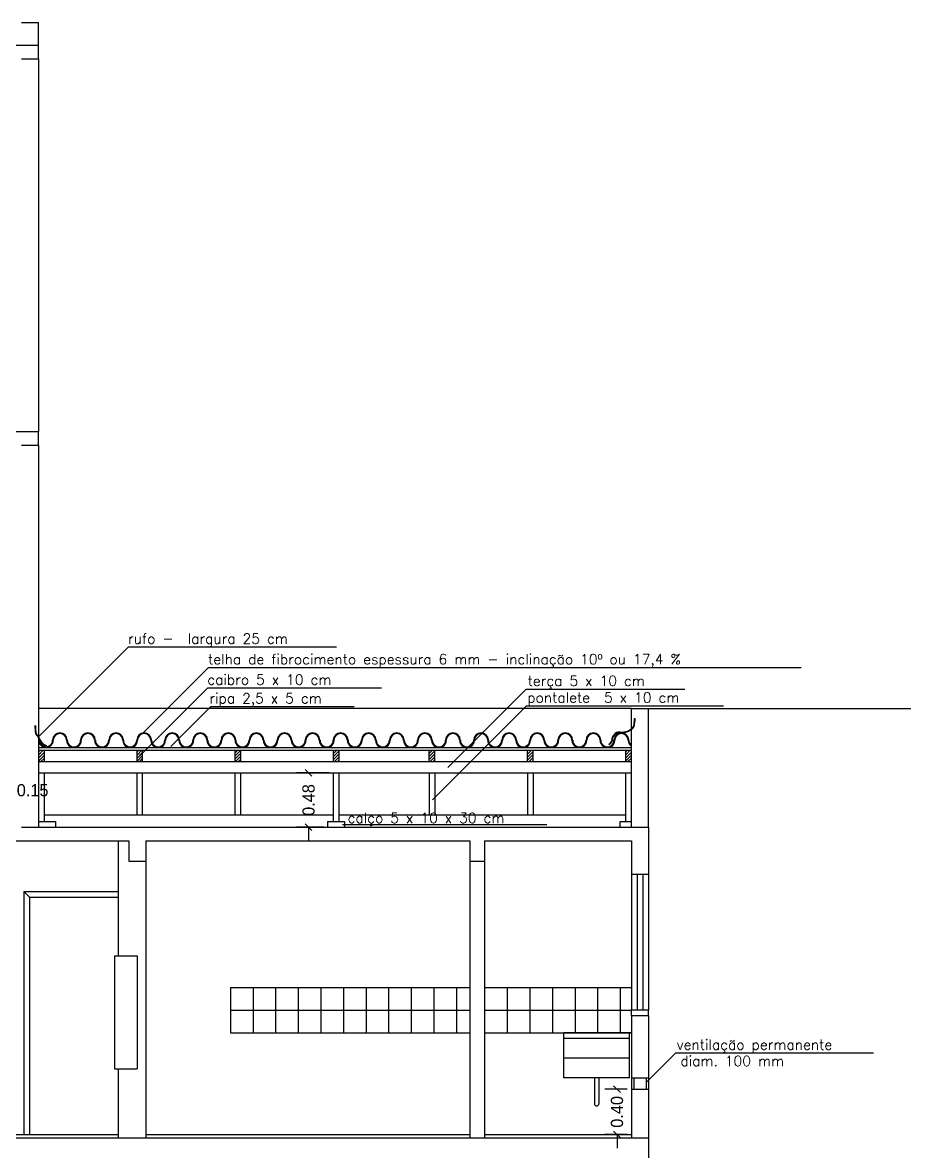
# Model space of a CAD drawing. Extents: x -9 to 119, y 33 to 95.
# Drawn here: x 11.98 to 19.79, y 44.57 to 54.56 of the extents above; entities that cross this region are included whole.
import ezdxf

# ---------------------------------------------------------------- set-up
doc = ezdxf.new("R2010")
doc.units = 0
doc.header["$LTSCALE"] = 8
doc.layers.get('0').update_dxf_attribs({"linetype": 'CONTINUOUS'})
doc.layers.get('DEFPOINTS').update_dxf_attribs({"linetype": 'CONTINUOUS'})
for name, color, linetype in [('CONCRETO', 5, 'CONTINUOUS'), ('COTA', 244, 'CONTINUOUS'), ('ESQUADRIAS', 244, 'CONTINUOUS'), ('PAREDE', 7, 'CONTINUOUS'), ('PAREDES', 7, 'CONTINUOUS'), ('PISO', 30, 'CONTINUOUS'), ('TELHADO', 30, 'CONTINUOUS'), ('TERRENOEMCORTE', 244, 'CONTINUOUS'), ('TEXTO', 1, 'CONTINUOUS')]:
    doc.layers.add(name, color=color, linetype=linetype)
doc.styles.add('ROMANC', font='ROMANC.SHX')
doc.dimstyles.get("Standard").update_dxf_attribs({"dimtxt": 0.18, "dimasz": 0.18, "dimexe": 0.18, "dimexo": 0.0625, "dimgap": 0.09, "dimtad": 0, "dimtih": 1, "dimtoh": 1, "dimzin": 0, "dimtxsty": 'STANDARD', "dimcen": 0.09, "dimclrt": 30, "dimazin": 3, "dimtfac": 1, "dimtdec": 4, "dimtofl": 0, "dimtmove": 0, "dimatfit": 3, "dimtolj": 1, "dimtzin": 0})

# ---------------------------------------------------------------- blocks, each defined once
blk = doc.blocks.new('_OBLIQUE')
at = {"color": 0, "linetype": 'BYBLOCK'}
blk.add_line((-0.5, -0.5), (0.5, 0.5), dxfattribs=at)
blk = doc.blocks.new('*D60')
at = {"color": 0, "linetype": 'BYBLOCK', "ltscale": 0.2}
for p, q in [((59.0854, 48.7441), (59.0854, 49.1406)), ((59.2404, 48.7441), (59.2404, 49.1406)), ((59.0854, 49.0326), (59.2404, 49.0326)), ((59.2404, 49.0326), (59.3004, 49.0326))]:
    blk.add_line(p, q, dxfattribs=at)
at = {"layer": 'DEFPOINTS', "color": 0, "linetype": 'BYBLOCK', "ltscale": 0.2}
for p in [(59.2404, 49.0326), (59.0854, 48.7066), (59.2404, 48.7066)]:
    blk.add_point(p, dxfattribs=at)
at = {"color": 0, "linetype": 'BYBLOCK', "ltscale": 0.2, "xscale": 0.06, "yscale": 0.06, "zscale": 0.06, "rotation": 180}
blk.add_blockref('_OBLIQUE', (59.0854, 49.0326), dxfattribs=at)
at = {"color": 0, "linetype": 'BYBLOCK', "ltscale": 0.2, "xscale": 0.06, "yscale": 0.06, "zscale": 0.06}
blk.add_blockref('_OBLIQUE', (59.2404, 49.0326), dxfattribs=at)
at = {"color": 30, "linetype": 'BYBLOCK', "ltscale": 0.2, "insert": (59.4894, 49.0326), "char_height": 0.108, "attachment_point": 5}
blk.add_mtext('\\A1;0.15', dxfattribs=at)
blk = doc.blocks.new('*D112')
at = {"color": 0, "linetype": 'BYBLOCK', "ltscale": 0.2}
for p, q in [((14.6954, 47.9212), (14.4065, 47.9212)), ((14.5145, 47.9212), (14.5145, 47.9212)), ((14.6454, 47.4412), (14.4065, 47.4412)), ((14.5145, 47.4412), (14.5145, 47.3212))]:
    blk.add_line(p, q, dxfattribs=at)
at = {"layer": 'DEFPOINTS', "color": 0, "linetype": 'BYBLOCK', "ltscale": 0.2}
for p in [(14.7329, 47.9212), (14.5145, 47.4412), (14.6829, 47.4412)]:
    blk.add_point(p, dxfattribs=at)
at = {"color": 0, "linetype": 'BYBLOCK', "ltscale": 0.2, "xscale": 0.06, "yscale": 0.06, "zscale": 0.06}
for p, rotation in [((14.5145, 47.9212), 270), ((14.5145, 47.4412), 90)]:
    blk.add_blockref('_OBLIQUE', p, dxfattribs=dict(at, rotation=rotation))
at = {"color": 30, "linetype": 'BYBLOCK', "ltscale": 0.2, "insert": (14.5145, 47.6812), "char_height": 0.108, "attachment_point": 5, "rotation": 90}
blk.add_mtext('\\A1;0.48', dxfattribs=at)
blk = doc.blocks.new('*D142')
at = {"color": 0, "linetype": 'BYBLOCK', "ltscale": 0.2}
for p, q in [((17.3354, 45.1212), (17.1366, 45.1212)), ((17.2446, 45.1212), (17.2446, 45.1212)), ((17.3354, 44.7212), (17.1366, 44.7212)), ((17.2446, 44.7212), (17.2446, 44.6012))]:
    blk.add_line(p, q, dxfattribs=at)
at = {"layer": 'DEFPOINTS', "color": 0, "linetype": 'BYBLOCK', "ltscale": 0.2}
for p in [(17.3729, 45.1212), (17.2446, 44.7212), (17.3729, 44.7212)]:
    blk.add_point(p, dxfattribs=at)
at = {"color": 0, "linetype": 'BYBLOCK', "ltscale": 0.2, "xscale": 0.06, "yscale": 0.06, "zscale": 0.06}
for p, rotation in [((17.2446, 45.1212), 270), ((17.2446, 44.7212), 90)]:
    blk.add_blockref('_OBLIQUE', p, dxfattribs=dict(at, rotation=rotation))
at = {"color": 30, "linetype": 'BYBLOCK', "ltscale": 0.2, "insert": (17.2446, 44.9212), "char_height": 0.108, "attachment_point": 5, "rotation": 90}
blk.add_mtext('\\A1;0.40', dxfattribs=at)
blk = doc.blocks.new('*D135')
at = {"color": 0, "linetype": 'BYBLOCK', "ltscale": 0.2}
for p, q in [((7.9854, 47.3212), (7.4756, 47.3212)), ((7.5836, 47.3212), (7.5836, 46.2282)), ((7.5836, 44.7212), (7.5836, 45.8142)), ((7.9854, 44.7212), (7.4756, 44.7212)), ((68.6188, 37.9514), (68.3973, 37.9514)), ((68.5053, 37.9514), (68.5053, 37.4216)), ((68.5053, 36.4958), (68.5053, 37.0256)), ((68.6188, 36.4958), (68.3973, 36.4958))]:
    blk.add_line(p, q, dxfattribs=at)
at = {"layer": 'DEFPOINTS', "color": 0, "linetype": 'BYBLOCK', "ltscale": 0.2}
for p in [(8.0229, 47.3212), (7.5836, 44.7212), (8.0229, 44.7212), (68.6563, 37.9514), (68.5053, 36.4958), (68.6563, 36.4958)]:
    blk.add_point(p, dxfattribs=at)
at = {"color": 0, "linetype": 'BYBLOCK', "ltscale": 0.2, "xscale": 0.06, "yscale": 0.06, "zscale": 0.06}
for p, rotation in [((7.5836, 47.3212), 90), ((7.5836, 44.7212), 270), ((68.5053, 37.9514), 90), ((68.5053, 36.4958), 270)]:
    blk.add_blockref('_OBLIQUE', p, dxfattribs=dict(at, rotation=rotation))
at = {"color": 30, "linetype": 'BYBLOCK', "ltscale": 0.2, "char_height": 0.108, "attachment_point": 5, "rotation": 90}
for s, insert in [('\\A1;2.60', (7.5836, 46.0212)), ('\\A1;1.46', (68.5053, 37.2236))]:
    blk.add_mtext(s, dxfattribs=dict(at, insert=insert))
blk = doc.blocks.new('*D136')
at = {"color": 0, "linetype": 'BYBLOCK', "ltscale": 0.2}
for p, q in [((11.0965, 52.3012), (10.7609, 52.3012)), ((10.8689, 52.3012), (10.8689, 51.8192)), ((10.8689, 50.9412), (10.8689, 51.4232)), ((11.4966, 50.9412), (10.7609, 50.9412)), ((7.9854, 44.5712), (7.4806, 44.5712)), ((7.5886, 44.5712), (7.5886, 43.4782)), ((7.5886, 41.9712), (7.5886, 43.0642)), ((7.9854, 41.9712), (7.4806, 41.9712)), ((68.6188, 38.1514), (68.2229, 38.1514)), ((68.3309, 38.1514), (68.3309, 37.5216)), ((68.3309, 36.4958), (68.3309, 37.1256)), ((68.6188, 36.4958), (68.2229, 36.4958))]:
    blk.add_line(p, q, dxfattribs=at)
at = {"layer": 'DEFPOINTS', "color": 0, "linetype": 'BYBLOCK', "ltscale": 0.2}
for p in [(10.8689, 52.3012), (11.134, 52.3012), (11.5341, 50.9412), (8.0229, 44.5712), (7.5886, 41.9712), (8.0229, 41.9712), (68.6563, 38.1514), (68.3309, 36.4958), (68.6563, 36.4958)]:
    blk.add_point(p, dxfattribs=at)
at = {"color": 0, "linetype": 'BYBLOCK', "ltscale": 0.2, "xscale": 0.06, "yscale": 0.06, "zscale": 0.06}
for p, rotation in [((10.8689, 52.3012), 90), ((10.8689, 50.9412), 270), ((7.5886, 44.5712), 90), ((7.5886, 41.9712), 270), ((68.3309, 38.1514), 90), ((68.3309, 36.4958), 270)]:
    blk.add_blockref('_OBLIQUE', p, dxfattribs=dict(at, rotation=rotation))
at = {"color": 30, "linetype": 'BYBLOCK', "ltscale": 0.2, "char_height": 0.108, "attachment_point": 5, "rotation": 90}
for s, insert in [('\\A1;1.36', (10.8689, 51.6212)), ('\\A1;2.60', (7.5886, 43.2712)), ('\\A1;1.66', (68.3309, 37.3236))]:
    blk.add_mtext(s, dxfattribs=dict(at, insert=insert))
blk = doc.blocks.new('*X158')
at = {"color": 0, "ltscale": 0.2}
for p, q in [((12.1229, 48.0793), (12.1648, 48.1212)), ((12.1229, 48.1058), (12.1383, 48.1212)), ((12.1229, 48.0528), (12.1729, 48.1028)), ((12.1229, 48.0263), (12.1729, 48.0763)), ((12.9929, 48.0743), (13.0399, 48.1212)), ((12.9929, 48.1008), (13.0133, 48.1212)), ((12.9929, 48.0477), (13.0429, 48.0977)), ((12.9929, 48.0212), (13.0429, 48.0712)), ((13.8629, 48.0957), (13.8884, 48.1212)), ((13.8629, 48.0692), (13.9129, 48.1192)), ((13.8629, 48.0427), (13.9129, 48.0927)), ((13.8679, 48.0212), (13.9129, 48.0662)), ((14.7329, 48.1172), (14.7369, 48.1212)), ((14.7329, 48.0907), (14.7634, 48.1212)), ((14.7329, 48.0642), (14.7829, 48.1142)), ((14.7329, 48.0376), (14.7829, 48.0876)), ((14.743, 48.0212), (14.7829, 48.0611)), ((15.5829, 48.1187), (15.5854, 48.1212)), ((15.5829, 48.0922), (15.612, 48.1212)), ((15.5829, 48.0656), (15.6329, 48.1156)), ((15.5829, 48.0391), (15.6329, 48.0891)), ((15.5915, 48.0212), (15.6329, 48.0626)), ((16.4529, 48.1136), (16.4605, 48.1212)), ((16.4529, 48.0871), (16.487, 48.1212)), ((16.4529, 48.0606), (16.5029, 48.1106)), ((16.4529, 48.0341), (16.5029, 48.0841)), ((16.4665, 48.0212), (16.5029, 48.0576)), ((12.1444, 48.0212), (12.1729, 48.0497)), ((12.1709, 48.0212), (12.1729, 48.0232)), ((13.0194, 48.0212), (13.0429, 48.0447)), ((13.8944, 48.0212), (13.9129, 48.0397)), ((14.7695, 48.0212), (14.7829, 48.0346)), ((15.618, 48.0212), (15.6329, 48.0361)), ((16.4931, 48.0212), (16.5029, 48.031))]:
    blk.add_line(p, q, dxfattribs=at)
blk = doc.blocks.new('*X159')
at = {"color": 0, "ltscale": 0.2}
for p, q in [((17.3229, 48.0821), (17.362, 48.1212)), ((17.3229, 48.1086), (17.3355, 48.1212)), ((17.3229, 48.0555), (17.3729, 48.1055)), ((17.3229, 48.029), (17.3729, 48.079)), ((17.3416, 48.0212), (17.3729, 48.0525)), ((17.3681, 48.0212), (17.3729, 48.026))]:
    blk.add_line(p, q, dxfattribs=at)

msp = doc.modelspace()

# ---------------------------------------------------------------- linework, layer by layer
at = {"layer": 'CONCRETO', "color": 5, "ltscale": 0.2}
for p, q in [((11.7729, 54.3612), (12.1229, 54.3612)), ((12.1229, 54.2412), (12.1229, 54.3612)), ((11.9729, 54.2412), (12.1229, 54.2412)), ((9.8729, 50.9412), (12.1229, 50.9412)), ((12.1229, 50.8212), (12.1229, 50.9412)), ((11.9729, 50.8212), (12.1229, 50.8212)), ((11.9729, 47.4412), (17.5229, 47.4412)), ((17.5229, 47.4412), (17.5229, 47.0212)), ((11.6679, 47.3212), (12.9229, 47.3212)), ((12.9229, 47.3212), (12.9229, 47.1412)), ((13.0729, 47.3212), (15.9429, 47.3212)), ((13.0729, 47.3212), (13.0729, 47.1412)), ((15.9429, 47.3212), (15.9429, 47.1412)), ((16.0729, 47.3212), (16.0729, 47.1412)), ((16.0729, 47.3212), (17.3729, 47.3212)), ((17.3729, 47.3212), (17.3729, 47.0212)), ((12.9229, 47.1412), (13.0729, 47.1412)), ((15.9429, 47.1412), (16.0729, 47.1412)), ((17.5229, 47.0212), (17.3729, 47.0212)), ((17.3729, 45.7712), (17.3729, 45.8212)), ((17.5229, 45.8212), (17.3729, 45.8212)), ((17.5229, 45.7712), (17.3729, 45.7712)), ((17.5229, 45.7712), (17.5229, 45.8212)), ((3.5729, 44.6912), (17.5229, 44.6912)), ((17.5229, 44.6912), (17.5229, 44.2112))]:
    msp.add_line(p, q, dxfattribs=at)
at = {"layer": 'CONCRETO', "color": 244, "ltscale": 0.2}
for p, q in [((12.1229, 47.4912), (12.2729, 47.4912)), ((14.6829, 47.4912), (14.8329, 47.4912)), ((17.2729, 47.4912), (17.3729, 47.4912))]:
    msp.add_line(p, q, dxfattribs=at)
at = {"layer": 'CONCRETO', "color": 244, "linetype": 'CONTINUOUS', "ltscale": 0.2}
for p, q in [((17.0441, 45.2212), (17.0441, 44.9939)), ((17.0841, 45.2212), (17.0841, 44.9939)), ((17.0641, 44.9739), (17.0641, 44.9739))]:
    msp.add_line(p, q, dxfattribs=at)
for start, end in [(180, 270), (270, 0)]:
    msp.add_arc((17.0641, 44.9939), 0.02, start, end, dxfattribs=at)
at = {"layer": 'COTA', "color": 244, "ltscale": 0.2}
for p, q in [((12.9203, 49.0372), (12.1245, 48.2413)), ((13.6278, 48.8524), (13.0445, 48.2691)), ((13.6238, 48.6739), (13.0248, 48.0749)), ((16.4399, 48.6634), (15.7465, 47.97)), ((13.6486, 48.5084), (13.2948, 48.1547)), ((16.4435, 48.5155), (15.6108, 47.6828)), ((17.7651, 45.4437), (17.5029, 45.1815))]:
    msp.add_line(p, q, dxfattribs=at)
at = {"layer": 'ESQUADRIAS', "color": 1, "ltscale": 0.2}
for p, q in [((17.3729, 47.0212), (17.3729, 45.8212)), ((17.5229, 47.0212), (17.5229, 45.8212)), ((12.0429, 46.8212), (11.9929, 46.8712)), ((17.3729, 46.4212), (17.3729, 45.8212))]:
    msp.add_line(p, q, dxfattribs=at)
at = {"layer": 'ESQUADRIAS', "color": 5, "ltscale": 0.2}
for p, q in [((17.4229, 47.0212), (17.4229, 45.8212)), ((17.4729, 47.0212), (17.4729, 45.8212))]:
    msp.add_line(p, q, dxfattribs=at)
at = {"layer": 'ESQUADRIAS', "color": 30, "ltscale": 0.2}
for p, q in [((11.9929, 46.8712), (11.9929, 44.7212)), ((11.9929, 46.8712), (12.8279, 46.8712)), ((12.0429, 46.8212), (12.0429, 44.7212)), ((12.0429, 46.8212), (12.8279, 46.8212)), ((17.3729, 45.2212), (17.3729, 45.1212)), ((17.3929, 45.2212), (17.3929, 45.1212)), ((17.5029, 45.2212), (17.5029, 45.1212)), ((17.5229, 45.2212), (17.5229, 45.1212))]:
    msp.add_line(p, q, dxfattribs=at)
at = {"layer": 'PAREDE', "color": 3, "ltscale": 0.2}
for p, q in [((12.1229, 50.8212), (12.1229, 47.4412)), ((17.5229, 45.7712), (17.5229, 45.2212)), ((17.3729, 45.2212), (17.5229, 45.2212)), ((17.3729, 45.1212), (17.5229, 45.1212)), ((17.5229, 45.1212), (17.5229, 44.6912))]:
    msp.add_line(p, q, dxfattribs=at)
at = {"layer": 'PAREDE', "color": 244, "linetype": 'CONTINUOUS', "ltscale": 0.2}
for p, q in [((16.7729, 45.2212), (16.7729, 45.6212)), ((17.3553, 45.2212), (17.3553, 45.6212))]:
    msp.add_line(p, q, dxfattribs=at)
at = {"layer": 'PAREDES', "color": 3, "ltscale": 0.2}
for p, q in [((11.9729, 54.5612), (12.1229, 54.5612)), ((12.1229, 54.3612), (12.1229, 54.5612)), ((12.1229, 54.2412), (12.1229, 50.9412)), ((17.3729, 47.4412), (17.3729, 48.4912)), ((17.3729, 48.4912), (17.5229, 48.4912)), ((17.5229, 47.4412), (17.5229, 48.4912)), ((12.8279, 47.3212), (12.8279, 46.3012)), ((13.0729, 47.1412), (13.0729, 44.6912)), ((13.0729, 47.1112), (13.0729, 44.6912)), ((15.9429, 47.1412), (15.9429, 44.6912)), ((16.0729, 47.1412), (16.0729, 44.6912)), ((17.3729, 45.7712), (17.3729, 45.2212)), ((12.8279, 45.3012), (12.8279, 44.6912)), ((17.3729, 45.1212), (17.3729, 44.6912))]:
    msp.add_line(p, q, dxfattribs=at)
at = {"layer": 'PAREDES', "color": 30, "ltscale": 0.2}
for p, q in [((17.3729, 48.4912), (12.1229, 48.4912)), ((17.5229, 48.4912), (20.1729, 48.4912)), ((12.1304, 48.2112), (12.1244, 48.2112)), ((12.7979, 46.3012), (12.7979, 45.3012)), ((12.9979, 46.3012), (12.9979, 45.3012))]:
    msp.add_line(p, q, dxfattribs=at)
for centre, radius, start, end in [((12.3134, 48.21), 0.065, 1.0567, 178.9433), ((12.3134, 48.21), 0.059, 1.16418, 178.83582), ((12.5619, 48.21), 0.065, 1.0567, 178.9433), ((12.5619, 48.21), 0.059, 1.16418, 178.83582), ((12.8104, 48.21), 0.065, 1.0567, 178.9433), ((12.8104, 48.21), 0.059, 1.16418, 178.83582), ((13.0589, 48.21), 0.065, 1.0567, 178.9433), ((13.0589, 48.21), 0.059, 1.16418, 178.83582), ((13.3074, 48.21), 0.065, 1.0567, 178.9433), ((13.3074, 48.21), 0.059, 1.16418, 178.83582), ((13.5559, 48.21), 0.065, 1.0567, 178.9433), ((13.5559, 48.21), 0.059, 1.16418, 178.83582), ((13.8044, 48.21), 0.065, 1.0567, 178.9433), ((13.8044, 48.21), 0.059, 1.16418, 178.83582), ((14.0529, 48.21), 0.065, 1.0567, 178.9433), ((14.0529, 48.21), 0.059, 1.16418, 178.83582), ((14.3014, 48.21), 0.065, 1.0567, 178.9433), ((14.3014, 48.21), 0.059, 1.16418, 178.83582), ((14.5499, 48.21), 0.065, 1.0567, 178.9433), ((14.5499, 48.21), 0.059, 1.16418, 178.83582), ((14.7984, 48.21), 0.065, 1.0567, 178.9433), ((14.7984, 48.21), 0.059, 1.16418, 178.83582), ((15.0469, 48.21), 0.065, 1.0567, 178.9433), ((15.0469, 48.21), 0.059, 1.16418, 178.83582), ((15.2954, 48.21), 0.065, 1.0567, 178.9433), ((15.2954, 48.21), 0.059, 1.16418, 178.83582), ((15.5439, 48.21), 0.065, 1.0567, 178.9433), ((15.5439, 48.21), 0.059, 1.16418, 178.83582), ((15.7925, 48.21), 0.065, 1.0567, 178.9433), ((15.7925, 48.21), 0.059, 1.16418, 178.83582), ((16.041, 48.21), 0.065, 1.0567, 178.9433), ((16.041, 48.21), 0.059, 1.16418, 178.83582), ((16.2895, 48.21), 0.065, 1.0567, 178.9433), ((16.2895, 48.21), 0.059, 1.16418, 178.83582), ((16.538, 48.21), 0.065, 1.0567, 178.9433), ((16.538, 48.21), 0.059, 1.16418, 178.83582), ((16.7865, 48.21), 0.065, 1.0567, 178.9433), ((16.7865, 48.21), 0.059, 1.16418, 178.83582), ((17.035, 48.21), 0.065, 1.0567, 178.9433), ((17.035, 48.21), 0.059, 1.16418, 178.83582), ((17.2835, 48.21), 0.065, 1.0567, 178.9433), ((17.2835, 48.21), 0.059, 1.16418, 178.83582), ((12.1894, 48.2107), 0.065, 179.59224, 0.40776), ((12.1894, 48.2107), 0.059, 179.55078, 0.44922), ((12.4379, 48.21), 0.065, 178.9433, 1.0567), ((12.4379, 48.21), 0.059, 178.83582, 1.16418), ((12.6864, 48.21), 0.065, 178.9433, 1.0567), ((12.6864, 48.21), 0.059, 178.83582, 1.16418), ((12.9349, 48.21), 0.065, 178.9433, 1.0567), ((12.9349, 48.21), 0.059, 178.83582, 1.16418), ((13.1834, 48.21), 0.065, 178.9433, 1.0567), ((13.1834, 48.21), 0.059, 178.83582, 1.16418), ((13.4319, 48.21), 0.065, 178.9433, 1.0567), ((13.4319, 48.21), 0.059, 178.83582, 1.16418), ((13.6804, 48.21), 0.065, 178.9433, 1.0567), ((13.6804, 48.21), 0.059, 178.83582, 1.16418), ((13.9289, 48.21), 0.065, 178.9433, 1.0567), ((13.9289, 48.21), 0.059, 178.83582, 1.16418), ((14.1774, 48.21), 0.065, 178.9433, 1.0567), ((14.1774, 48.21), 0.059, 178.83582, 1.16418), ((14.426, 48.21), 0.065, 178.9433, 1.0567), ((14.426, 48.21), 0.059, 178.83582, 1.16418), ((14.6745, 48.21), 0.065, 178.9433, 1.0567), ((14.6745, 48.21), 0.059, 178.83582, 1.16418), ((14.923, 48.21), 0.065, 178.9433, 1.0567), ((14.923, 48.21), 0.059, 178.83582, 1.16418), ((15.1715, 48.21), 0.065, 178.9433, 1.0567), ((15.1715, 48.21), 0.059, 178.83582, 1.16418), ((15.42, 48.21), 0.065, 178.9433, 1.0567), ((15.42, 48.21), 0.059, 178.83582, 1.16418), ((15.6685, 48.21), 0.065, 178.9433, 1.0567), ((15.6685, 48.21), 0.059, 178.83582, 1.16418), ((15.917, 48.21), 0.065, 178.9433, 1.0567), ((15.917, 48.21), 0.059, 178.83582, 1.16418), ((16.1655, 48.21), 0.065, 178.9433, 1.0567), ((16.1655, 48.21), 0.059, 178.83582, 1.16418), ((16.414, 48.21), 0.065, 178.9433, 1.0567), ((16.414, 48.21), 0.059, 178.83582, 1.16418), ((16.6625, 48.21), 0.065, 178.9433, 1.0567), ((16.6625, 48.21), 0.059, 178.83582, 1.16418), ((16.911, 48.21), 0.065, 178.9433, 1.0567), ((16.911, 48.21), 0.059, 178.83582, 1.16418), ((17.1595, 48.21), 0.065, 178.9433, 1.0567), ((17.1595, 48.21), 0.059, 178.83582, 1.16418), ((17.408, 48.21), 0.065, 178.9433, 237.33042), ((17.408, 48.21), 0.059, 178.83582, 233.50963), ((12.3134, 48.21), 0.065, 258.97928, 281.02072)]:
    msp.add_arc(centre, radius, start, end, dxfattribs=at)
at = {"layer": 'PISO', "color": 30, "ltscale": 0.2}
for p, q in [((12.7979, 46.3012), (12.9979, 46.3012)), ((13.8229, 46.0212), (15.9429, 46.0212)), ((13.8229, 46.0212), (13.8229, 45.6212)), ((14.0229, 46.0212), (14.0229, 45.6212)), ((14.2229, 46.0212), (14.2229, 45.6212)), ((14.4229, 46.0212), (14.4229, 45.6212)), ((14.6229, 46.0212), (14.6229, 45.6212)), ((14.8229, 46.0212), (14.8229, 45.6212)), ((15.0229, 46.0212), (15.0229, 45.6212)), ((15.2229, 46.0212), (15.2229, 45.6212)), ((15.4229, 46.0212), (15.4229, 45.6212)), ((15.6229, 46.0212), (15.6229, 45.6212)), ((15.8229, 46.0212), (15.8229, 45.6212)), ((16.0729, 46.0212), (17.3729, 46.0212)), ((16.2729, 46.0212), (16.2729, 45.6212)), ((16.4729, 46.0212), (16.4729, 45.6212)), ((16.6729, 46.0212), (16.6729, 45.6212)), ((16.8729, 46.0212), (16.8729, 45.6212)), ((17.0729, 46.0212), (17.0729, 45.6212)), ((17.2729, 46.0212), (17.2729, 45.6212)), ((13.8229, 45.8212), (15.9429, 45.8212)), ((16.0729, 45.8212), (17.3729, 45.8212)), ((13.8229, 45.6212), (15.9429, 45.6212)), ((16.0729, 45.6212), (17.3729, 45.6212)), ((12.7979, 45.3012), (12.9979, 45.3012)), ((8.2679, 44.7212), (12.8279, 44.7212)), ((13.0729, 44.7212), (15.9429, 44.7212)), ((16.0729, 44.7212), (17.3729, 44.7212))]:
    msp.add_line(p, q, dxfattribs=at)
at = {"layer": 'PISO', "color": 244, "linetype": 'CONTINUOUS', "ltscale": 0.2}
for p, q in [((17.3553, 45.6212), (16.7729, 45.6212)), ((17.3553, 45.5712), (16.7729, 45.5712)), ((17.3229, 45.6212), (16.9229, 45.6212)), ((17.3553, 45.3974), (16.7729, 45.3974)), ((17.3553, 45.2212), (16.7729, 45.2212))]:
    msp.add_line(p, q, dxfattribs=at)
at = {"layer": 'PISO', "color": 30, "linetype": 'CONTINUOUS', "ltscale": 0.2}
msp.add_line((17.3729, 45.6212), (17.3553, 45.6212), dxfattribs=at)
at = {"layer": 'TELHADO', "color": 30, "ltscale": 0.2}
for p, q in [((17.3995, 48.4028), (17.4044, 48.4038)), ((12.0964, 48.3372), (12.0914, 48.3383)), ((12.1918, 48.1665), (12.1918, 48.1614)), ((17.1728, 48.1742), (17.1753, 48.1699)), ((12.9929, 47.9212), (12.9929, 47.5512)), ((13.0429, 47.9212), (13.0429, 47.5512)), ((13.8629, 47.9212), (13.8629, 47.5512)), ((13.9129, 47.9212), (13.9129, 47.5512)), ((15.5829, 47.9212), (15.5829, 47.5512)), ((15.6329, 47.9212), (15.6329, 47.5512)), ((16.4529, 47.9212), (16.4529, 47.5512)), ((16.5029, 47.9212), (16.5029, 47.5512)), ((12.1729, 47.5512), (14.7329, 47.5512)), ((14.7829, 47.5512), (17.3229, 47.5512))]:
    msp.add_line(p, q, dxfattribs=at)
at = {"layer": 'TELHADO', "color": 244, "ltscale": 0.2}
for p, q in [((12.1229, 48.1462), (17.3729, 48.1462)), ((12.1229, 48.1212), (17.3729, 48.1212)), ((12.1729, 48.1212), (12.1729, 48.0212)), ((12.9929, 48.1212), (12.9929, 48.0212)), ((13.0429, 48.1212), (13.0429, 48.0212)), ((13.8629, 48.1212), (13.8629, 48.0212)), ((13.9129, 48.1212), (13.9129, 48.0212)), ((14.7329, 48.1212), (14.7329, 48.0212)), ((14.7829, 48.1212), (14.7829, 48.0212)), ((15.5829, 48.0212), (15.5829, 48.1212)), ((15.6329, 48.0212), (15.6329, 48.1212)), ((16.4529, 48.0212), (16.4529, 48.1212)), ((16.5029, 48.0212), (16.5029, 48.1212)), ((17.3229, 48.0212), (17.3229, 48.1212)), ((12.1229, 48.0212), (17.3729, 48.0212)), ((12.1229, 47.9212), (17.3729, 47.9212)), ((12.1729, 47.9212), (12.1729, 47.4912)), ((14.7329, 47.9212), (14.7329, 47.4912)), ((14.7829, 47.9212), (14.7829, 47.4912)), ((17.3229, 47.4912), (17.3229, 47.9212)), ((12.2729, 47.4912), (12.2729, 47.4412)), ((14.6829, 47.4912), (14.6829, 47.4412)), ((14.8329, 47.4912), (14.8329, 47.4412)), ((17.2729, 47.4412), (17.2729, 47.4912))]:
    msp.add_line(p, q, dxfattribs=at)
at = {"layer": 'TELHADO', "color": 30, "ltscale": 0.2}
for centre, radius, start, end in [((17.1338, 48.3988), 0.2657, 345.64103, 0.84684), ((17.1338, 48.3988), 0.2707, 345.64103, 1.06003), ((12.362, 48.3333), 0.2707, 178.93997, 194.35897), ((12.362, 48.3333), 0.2657, 179.15316, 194.35897), ((11.8044, 48.0254), 0.3811, 25.36185, 39.18294), ((11.8044, 48.0254), 0.3861, 25.36185, 39.18294), ((17.2737, 48.2091), 0.0757, 93.52892, 181.51845), ((17.2737, 48.2091), 0.0707, 93.52892, 181.51845), ((17.2925, 48.4033), 0.1259, 259.3687, 325.32082), ((17.2925, 48.4033), 0.1209, 259.3687, 325.32082), ((12.2006, 48.223), 0.0622, 213.57448, 261.88834), ((12.2006, 48.223), 0.0572, 213.57448, 261.88834), ((17.1425, 48.2232), 0.0576, 301.78082, 345.19797), ((17.1425, 48.2232), 0.0626, 301.60062, 345.19797)]:
    msp.add_arc(centre, radius, start, end, dxfattribs=at)
at = {"layer": 'TEXTO', "color": 244, "linetype": 'CONTINUOUS', "ltscale": 0.3}
for p, q in [((12.9216, 49.0371), (14.7617, 49.0371)), ((13.6304, 48.8546), (18.8749, 48.8546)), ((13.6238, 48.6739), (15.1605, 48.6739)), ((16.4399, 48.6634), (17.8442, 48.6634)), ((13.6486, 48.5084), (14.9193, 48.5084)), ((16.4435, 48.5155), (18.1858, 48.5155)), ((14.8139, 47.4658), (16.6247, 47.4658)), ((17.7651, 45.4437), (19.5137, 45.4437))]:
    msp.add_line(p, q, dxfattribs=at)

# ---------------------------------------------------------------- block references
at = {"layer": 'TERRENOEMCORTE', "color": 30, "ltscale": 0.2}
for name in ['*X158', '*X159']:
    msp.add_blockref(name, (0, 0), dxfattribs=at)

# ---------------------------------------------------------------- texts
at = {"layer": 'TEXTO', "color": 30, "ltscale": 0.3, "style": 'ROMANC'}
for s, p in [('rufo -  largura 25 cm', (12.9159, 49.0645)), ('telha de fibrocimento espessura 6 mm - inclinação 10º ou 17,4 % ', (13.6246, 48.8819)), ('caibro 5 x 10 cm', (13.618, 48.7012)), ('terça 5 x 10 cm', (16.4534, 48.6908)), ('ripa 2,5 x 5 cm', (13.6366, 48.5358)), ('pontalete  5 x 10 cm', (16.4504, 48.5429)), ('calço 5 x 10 x 30 cm', (14.8599, 47.4774)), ('ventilação permanente', (17.7721, 45.471)), ('diam. 100 mm', (17.8055, 45.3267))]:
    msp.add_text(s, height=0.09, rotation=360, dxfattribs=at).set_placement(p)

# ---------------------------------------------------------------- dimensions: what is measured, and where the dimension line sits
at = {"layer": 'COTA', "color": 30, "ltscale": 0.2}
dim = msp.add_linear_dim(base=(9.6871, 52.3012), p1=(10.3523, 50.9412), p2=(9.9522, 52.3012), angle=90, dimstyle='STANDARD', override={"dimscale": 0.6, "dimasz": 0.1, "dimtih": 0, "dimtoh": 0, "dimblk1": 'OBLIQUE', "dimblk2": 'OBLIQUE', "dimsah": 1}, dxfattribs=at)
dim.commit()
dim.dimension.update_dxf_attribs({"geometry": '*D136', "text_midpoint": (9.6871, 51.6212), "insert": (-1.1818, 0)})
at = {"layer": 'COTA', "color": 244, "ltscale": 0.2}
for base, p1, p2, picture, middle in [((7.5886, 41.9712), (8.0229, 44.5712), (8.0229, 41.9712), '*D136', (7.5886, 43.2712)), ((68.3309, 36.4958), (68.6563, 38.1514), (68.6563, 36.4958), '*D136', (68.3309, 37.3236)), ((14.5145, 47.4412), (14.7329, 47.9212), (14.6829, 47.4412), '*D112', (14.5145, 47.6812)), ((7.5836, 44.7212), (8.0229, 47.3212), (8.0229, 44.7212), '*D135', (7.5836, 46.0212)), ((68.5053, 36.4958), (68.6563, 37.9514), (68.6563, 36.4958), '*D135', (68.5053, 37.2236)), ((17.2446, 44.7212), (17.3729, 45.1212), (17.3729, 44.7212), '*D142', (17.2446, 44.9212))]:
    dim = msp.add_linear_dim(base=base, p1=p1, p2=p2, angle=90, dimstyle='STANDARD', override={"dimscale": 0.6, "dimasz": 0.1, "dimtih": 0, "dimtoh": 0, "dimblk1": 'OBLIQUE', "dimblk2": 'OBLIQUE', "dimsah": 1}, dxfattribs=at)
    dim.commit()
    dim.dimension.update_dxf_attribs({"geometry": picture, "text_midpoint": middle})
dim = msp.add_linear_dim(base=(11.8229192407, 47.7672673254), p1=(11.6679192407, 47.4411901021), p2=(11.8229192407, 47.4411901021), dimstyle='STANDARD', override={"dimscale": 0.6, "dimasz": 0.1, "dimtih": 0, "dimtoh": 0, "dimblk1": 'OBLIQUE', "dimblk2": 'OBLIQUE', "dimsah": 1}, dxfattribs=at)
dim.commit()
dim.dimension.update_dxf_attribs({"geometry": '*D60', "text_midpoint": (12.0719192407, 47.7672673254), "insert": (-47.4175018739, -1.2653735125)})

doc.saveas('drawing.dxf')
